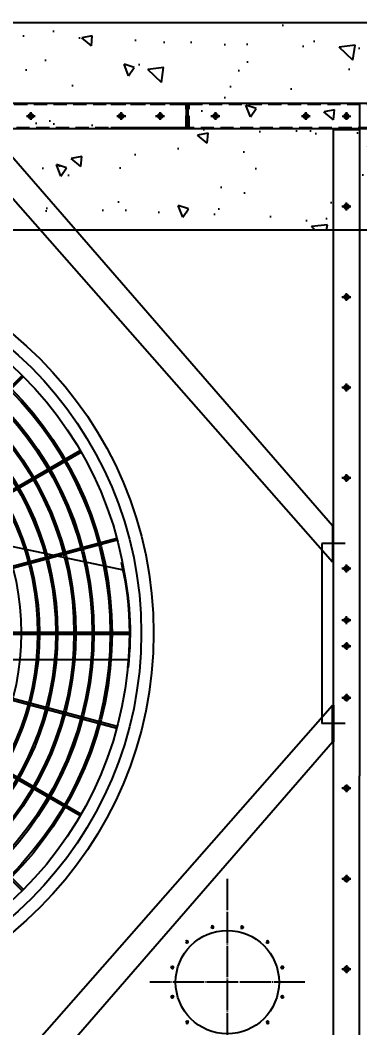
# Model space of a CAD drawing. Header units: millimetres. Extents: x 5461 to 24288, y 4498 to 17811.
# Drawn here: x 9991 to 10648, y 13653 to 15602 of the extents above; entities that cross this region are included whole.
import ezdxf

# ---------------------------------------------------------------- set-up
doc = ezdxf.new("R2010")
doc.units = ezdxf.units.MM
doc.linetypes.add('CENTER', pattern=[65, 60, -2, 1, -2])
doc.linetypes.add('HIDDEN', pattern=[9.525, 6.35, -3.175])
doc.layers.get('Defpoints').update_dxf_attribs({"color": 161})
for name, color, linetype in [('CENTER', 1, 'CENTER'), ('LINE', 7, 'Continuous'), ('숨은선', 5, 'HIDDEN')]:
    doc.layers.add(name, color=color, linetype=linetype)
doc.styles.get("Standard").update_dxf_attribs({"font": 'arial.ttf'})
doc.dimstyles.new('1.40', dxfattribs={"dimscale": 40, "dimtxt": 1, "dimasz": 1, "dimexe": 0.5, "dimexo": 0.5, "dimgap": 0.5, "dimtad": 1, "dimdec": 1, "dimzin": 9, "dimdsep": 46, "dimtxsty": 'Standard', "dimcen": 0, "dimclrd": 2, "dimclre": 2, "dimclrt": 3, "dimadec": 0, "dimazin": 0, "dimtfac": 1, "dimtdec": 1, "dimtmove": 1, "dimatfit": 3, "dimfxl": 1, "dimtolj": 1, "dimtzin": 0, "dimlwd": -1, "dimlwe": -1, "dimarcsym": 0})

# ---------------------------------------------------------------- blocks, each defined once
blk = doc.blocks.new('A$C79BC46FD')
blk.add_circle((8.6, 7.5), 4.5)
blk.add_circle((8.6, 7.5), 4.5)
blk.add_circle((8.6, 7.5), 4.5)
blk.add_circle((8.6, 7.5), 4.5)
at = {"layer": 'CENTER'}
for p, q in [((17, 7.5), (0, 7.5)), ((8.6, 0), (8.6, 15)), ((8.6, 0), (8.6, 15)), ((8.6, 0), (8.6, 15)), ((8.6, 0), (8.6, 15))]:
    blk.add_line(p, q, dxfattribs=at)
blk = doc.blocks.new('*U116')
blk.add_circle((0, 0), 2)
blk.add_circle((0, 0), 2)
blk.add_circle((0, 0), 2)
blk.add_circle((0, 0), 2)
at = {"layer": 'CENTER'}
for p, q in [((3.8, 0), (-3.8, 0)), ((0, 3.3), (0, -3.3)), ((0, 3.3), (0, -3.3)), ((0, 3.3), (0, -3.3)), ((0, 3.3), (0, -3.3))]:
    blk.add_line(p, q, dxfattribs=at)
blk = doc.blocks.new('*U117')
at = {"color": 0, "linetype": 'ByBlock', "lineweight": -2}
for p, rotation in [((336577.1, 109247.9), 269.9999999999999), ((336522.1, 109233.2), 299.9999999999999), ((336632.1, 109233.2), 239.9999999999999), ((336481.8, 109192.9), 329.9999999999999), ((336672.4, 109192.9), 209.9999999999999), ((336687.1, 109137.9), 180), ((336481.8, 109082.9), 29.99999999999998), ((336672.4, 109082.9), 150), ((336522.1, 109042.6), 59.99999999999996), ((336632.1, 109042.6), 119.9999999999999), ((336577.1, 109027.8), 89.99999999999997)]:
    blk.add_blockref('*U116', p, dxfattribs=dict(at, rotation=rotation))
blk.add_blockref('*U116', (336467.1, 109137.9), dxfattribs=at)
blk = doc.blocks.new('*D118')
at = {"color": 2, "transparency": 16777216}
for p, q in [((6999.4, 15461.3), (6999.4, 15897.6)), ((11999.4, 15461.3), (11999.4, 15897.6)), ((7039.4, 15877.6), (11959.4, 15877.6))]:
    blk.add_line(p, q, dxfattribs=at)
for points in [[(7039.4, 15884.3), (7039.4, 15871), (6999.4, 15877.6)], [(11959.4, 15884.3), (11959.4, 15871), (11999.4, 15877.6)]]:
    blk.add_solid(points, dxfattribs=at)
at = {"layer": 'Defpoints', "color": 0, "transparency": 16777216}
for p in [(11999.4, 15877.6), (6999.4, 15441.3), (11999.4, 15441.3)]:
    blk.add_point(p, dxfattribs=at)
at = {"color": 3, "transparency": 16777216, "insert": (9499.4, 15999.7), "char_height": 200, "attachment_point": 5}
blk.add_mtext('\\A1;5000', dxfattribs=at)
blk = doc.blocks.new('_DotSmall')
at = {"color": 0, "linetype": 'ByBlock', "const_width": 0.5}
blk.add_lwpolyline([(-0.0625, 0, 1), (0.0625, 0, 1)], format="xyb", close=True, dxfattribs=at)

msp = doc.modelspace()

# ---------------------------------------------------------------- hatches: boundary and pattern name
h = msp.add_hatch()
h.set_pattern_fill('AR-CONC', color=8, scale=1.28, angle=90)
h.set_pattern_definition([(140, (-13795.98, 17103.78), (20.402, 233.1964), [24.384, -268.224]), (85, (-13795.98, 17103.78), (-244.5528, -45.1116), [19.5072, -214.58]), (190.4514, (-13794.28, 17123.22), (-224.1507, 188.0848), [20.7232, -227.9555]), (136.1842, (-13861, 17103.78), (53.8142, 346.9812), [36.576, -402.336]), (186.6356, (-13856.52, 17132.7), (-316.7054, 303.8773), [31.085, -341.9336]), (81.1842, (-13861, 17103.8), (-316.7054, 303.8773), [29.2608, -321.8685]), (111, (-13844.75, 17136.3), (130.8995, 194.0664), [24.384, -268.224]), (56, (-13844.75, 17136.3), (-235.7606, 79.1066), [19.5072, -214.5792]), (161.4514, (-13833.84, 17152.47), (-104.8611, 273.173), [20.7232, -227.9551]), (127.5, (-13795.98, 17103.78), (-108.23045, 3.9534), [0, -211.97824, 0, -217.8304, 0, -215.392]), (97.5, (-13795.98, 17103.78), (-128.23114, 85.52917), [0, -124.19584, 0, -207.10144, 0, -82.0928]), (57.5, (-13795.98, 17031.28), (7.3328, 173.55596), [0, -81.28, 0, -253.5936, 0, -336.4992]), (47.5, (-13795.98, 16998.77), (-32.5459, 189.60535), [0, -105.664, 0, -168.4122, 0, -238.9632])])
h.paths.add_polyline_path([(11949.39, 15596.34), (7049.39, 15596.34), (7049.39, 15196.34), (11949.39, 15196.34)])

# ---------------------------------------------------------------- linework, layer by layer
at = {"color": 7}
for p, q in [((8351.4, 15441.34), (10647.4, 15441.34)), ((8684.4, 15441.34), (10314.4, 15441.34)), ((10166.4, 15441.34), (11699.4, 15441.34)), ((10314.4, 15441.34), (10314.4, 15391.34)), ((10314.4, 15391.34), (10314.4, 15441.34)), ((10314.4, 15391.34), (10314.4, 15441.34)), ((10314.4, 15391.34), (10314.4, 15441.34)), ((10314.4, 15391.34), (10314.4, 15441.34)), ((10316.4, 15391.34), (10316.4, 15441.34)), ((10316.4, 15391.34), (10316.4, 15441.34)), ((10647.4, 15441.34), (10647.4, 14417.34)), ((10314.4, 15391.34), (8684.4, 15391.34)), ((9862.05, 15387.34), (10595.4, 14553.99)), ((9932.76, 15387.34), (10595.4, 14624.7)), ((11699.4, 15391.34), (10166.4, 15391.34)), ((10597.4, 13443.34), (10597.4, 15389.34)), ((10647.4, 15389.34), (10597.4, 15389.34)), ((10597.4, 13443.34), (10597.4, 15389.34)), ((10647.4, 15389.34), (10597.4, 15389.34)), ((10647.4, 15389.34), (10647.4, 14140.34)), ((10647.4, 15389.34), (10647.4, 14140.34)), ((9862.05, 13443.4), (10595.4, 14276.76)), ((9932.76, 13443.4), (10595.4, 14206.05)), ((10647.4, 13443.34), (10647.4, 14140.34)), ((10647.4, 13443.34), (10647.4, 14140.34))]:
    msp.add_line(p, q, dxfattribs=at)
at = {"color": 3}
for p, q in [((9524.23, 14443.66), (9995.33, 14914.76)), ((9526.72, 14441.17), (9997.82, 14912.28)), ((9530.46, 14436.3), (10107.44, 14769.42)), ((9532.21, 14433.26), (10109.19, 14766.38)), ((9534.56, 14427.59), (10178.1, 14600.02)), ((9535.47, 14424.19), (10179.01, 14596.62)), ((9534.56, 14405.1), (10178.1, 14232.67)), ((9535.47, 14408.5), (10179.01, 14236.06)), ((9536.27, 14418.1), (10202.51, 14418.1)), ((9536.27, 14414.59), (10202.51, 14414.59)), ((9524.23, 14389.03), (9995.33, 13917.93)), ((9526.72, 14391.51), (9997.82, 13920.41)), ((9530.46, 14396.39), (10107.44, 14063.27)), ((9532.21, 14399.43), (10109.19, 14066.31))]:
    msp.add_line(p, q, dxfattribs=at)
for p, q in [((10595.4, 14624.7), (10595.4, 14553.99)), ((10595.4, 14624.7), (10597.4, 14624.7)), ((10595.4, 14624.7), (10595.4, 14553.99)), ((10595.4, 14624.7), (10597.4, 14624.7)), ((10597.4, 14553.99), (10597.4, 14624.7)), ((10574.62, 14589.34), (10574.62, 14241.4)), ((10595.4, 14553.99), (10597.4, 14553.99)), ((10595.4, 14553.99), (10597.4, 14553.99)), ((10595.4, 14206.05), (10595.4, 14276.76)), ((10595.4, 14276.76), (10597.4, 14276.76)), ((10595.4, 14206.05), (10595.4, 14276.76)), ((10595.4, 14276.76), (10597.4, 14276.76)), ((10597.4, 14276.76), (10597.4, 14206.05)), ((10595.4, 14206.05), (10597.4, 14206.05)), ((10595.4, 14206.05), (10597.4, 14206.05))]:
    msp.add_line(p, q)
at = {"color": 8}
msp.add_lwpolyline([(7049.39, 15596.34), (7049.39, 15196.34), (11949.39, 15196.34), (11949.39, 15596.34)], close=True, dxfattribs=at)
for centre, radius in [((10011.9, 15416.34), 4.5), ((10011.9, 15416.34), 3), ((10011.9, 15416.34), 3), ((10011.9, 15416.34), 3), ((10011.9, 15416.34), 3), ((10011.9, 15416.34), 3), ((10011.9, 15416.34), 3), ((10011.9, 15416.34), 3), ((10011.9, 15416.34), 3), ((10186.9, 15416.34), 4.5), ((10186.9, 15416.34), 3), ((10186.9, 15416.34), 3), ((10186.9, 15416.34), 3), ((10186.9, 15416.34), 3), ((10186.9, 15416.34), 3), ((10186.9, 15416.34), 3), ((10186.9, 15416.34), 3), ((10186.9, 15416.34), 3), ((10261.9, 15416.34), 4.5), ((10261.9, 15416.34), 3), ((10261.9, 15416.34), 3), ((10261.9, 15416.34), 3), ((10261.9, 15416.34), 3), ((10261.9, 15416.34), 3), ((10261.9, 15416.34), 3), ((10261.9, 15416.34), 3), ((10261.9, 15416.34), 3), ((10368.9, 15416.34), 4.5), ((10368.9, 15416.34), 4.5), ((10368.9, 15416.34), 3), ((10368.9, 15416.34), 3), ((10368.9, 15416.34), 3), ((10368.9, 15416.34), 3), ((10368.9, 15416.34), 3), ((10368.9, 15416.34), 3), ((10368.9, 15416.34), 3), ((10368.9, 15416.34), 3), ((10368.9, 15416.34), 3), ((10368.9, 15416.34), 3), ((10368.9, 15416.34), 3), ((10368.9, 15416.34), 3), ((10368.9, 15416.34), 3), ((10368.9, 15416.34), 3), ((10368.9, 15416.34), 3), ((10368.9, 15416.34), 3), ((10543.9, 15416.34), 4.5), ((10543.9, 15416.34), 4.5), ((10543.9, 15416.34), 3), ((10543.9, 15416.34), 3), ((10543.9, 15416.34), 3), ((10543.9, 15416.34), 3), ((10543.9, 15416.34), 3), ((10543.9, 15416.34), 3), ((10543.9, 15416.34), 3), ((10543.9, 15416.34), 3), ((10543.9, 15416.34), 3), ((10543.9, 15416.34), 3), ((10543.9, 15416.34), 3), ((10543.9, 15416.34), 3), ((10543.9, 15416.34), 3), ((10543.9, 15416.34), 3), ((10543.9, 15416.34), 3), ((10543.9, 15416.34), 3), ((10622.4, 15416.34), 3), ((10622.4, 15416.34), 3), ((10622.4, 15416.34), 3), ((10622.4, 15416.34), 3), ((10622.4, 15416.34), 3), ((10622.4, 15416.34), 3), ((10622.4, 15416.34), 3), ((10622.4, 15416.34), 3), ((10622.4, 15416.34), 3), ((10622.4, 15416.34), 3), ((10622.4, 15416.34), 3), ((10622.4, 15416.34), 3), ((10622.4, 15416.34), 3), ((10622.4, 15416.34), 3), ((10622.4, 15416.34), 3), ((10622.4, 15416.34), 3), ((10622.4, 14541.34), 4.5), ((10622.4, 14541.34), 4.5), ((10622.4, 14541.34), 4.5), ((10622.4, 14541.34), 4.5), ((10622.4, 14541.34), 4.5), ((10622.4, 14541.34), 4.5), ((10622.4, 14541.34), 4.5), ((10622.4, 14541.34), 4.5), ((10622.4, 14441.34), 4.5), ((10622.4, 14441.34), 4.5), ((10622.4, 14441.34), 4.5), ((10622.4, 14441.34), 4.5), ((10622.4, 14441.34), 4.5), ((10622.4, 14441.34), 4.5), ((10622.4, 14441.34), 4.5), ((10622.4, 14441.34), 4.5), ((10622.4, 14441.34), 4.5), ((10622.4, 14441.34), 4.5), ((10622.4, 14441.34), 4.5), ((10622.4, 14441.34), 4.5), ((10622.4, 14441.34), 4.5), ((10622.4, 14441.34), 4.5), ((10622.4, 14441.34), 4.5), ((10622.4, 14441.34), 4.5), ((10622.4, 14441.34), 4.5), ((10622.4, 14441.34), 4.5), ((10622.4, 14441.34), 4.5), ((10622.4, 14441.34), 4.5), ((10622.4, 14441.34), 4.5), ((10622.4, 14441.34), 4.5), ((10622.4, 14441.34), 4.5), ((10622.4, 14441.34), 4.5), ((10622.4, 14441.34), 4.5), ((10622.4, 14441.34), 4.5), ((10622.4, 14441.34), 4.5), ((10622.4, 14441.34), 4.5), ((10622.4, 14391.34), 4.5), ((10622.4, 14391.34), 4.5), ((10622.4, 14391.34), 4.5), ((10622.4, 14391.34), 4.5), ((10622.4, 14391.34), 4.5), ((10622.4, 14391.34), 4.5), ((10622.4, 14391.34), 4.5), ((10622.4, 14391.34), 4.5), ((10622.4, 14391.34), 4.5), ((10622.4, 14391.34), 4.5), ((10622.4, 14391.34), 4.5), ((10622.4, 14391.34), 4.5), ((10622.4, 14391.34), 4.5), ((10622.4, 14391.34), 4.5), ((10622.4, 14391.34), 4.5), ((10622.4, 14391.34), 4.5), ((10622.4, 14391.34), 4.5), ((10622.4, 14391.34), 4.5), ((10622.4, 14391.34), 4.5), ((10622.4, 14391.34), 4.5), ((10622.4, 14391.34), 4.5), ((10622.4, 14391.34), 4.5), ((10622.4, 14391.34), 4.5), ((10622.4, 14391.34), 4.5), ((10622.4, 14391.34), 4.5), ((10622.4, 14391.34), 4.5), ((10622.4, 14391.34), 4.5), ((10622.4, 14391.34), 4.5), ((10622.4, 14291.34), 4.5), ((10622.4, 14291.34), 4.5), ((10622.4, 14291.34), 4.5), ((10622.4, 14291.34), 4.5), ((10622.4, 14291.34), 4.5), ((10622.4, 14291.34), 4.5), ((10622.4, 14291.34), 4.5), ((10622.4, 14291.34), 4.5), ((10622.4, 14116.34), 4.5), ((10622.4, 14116.34), 4.5), ((10622.4, 14116.34), 4.5), ((10622.4, 14116.34), 4.5), ((10622.4, 14116.34), 4.5), ((10622.4, 14116.34), 4.5), ((10622.4, 14116.34), 4.5), ((10622.4, 14116.34), 4.5), ((10622.4, 13941.34), 4.5), ((10622.4, 13941.34), 4.5), ((10622.4, 13941.34), 4.5), ((10622.4, 13941.34), 4.5), ((10622.4, 13941.34), 4.5), ((10622.4, 13941.34), 4.5), ((10622.4, 13941.34), 4.5), ((10622.4, 13941.34), 4.5), ((10622.4, 13766.34), 4.5), ((10622.4, 13766.34), 4.5), ((10622.4, 13766.34), 4.5), ((10622.4, 13766.34), 4.5), ((10622.4, 13766.34), 4.5), ((10622.4, 13766.34), 4.5), ((10622.4, 13766.34), 4.5), ((10622.4, 13766.34), 4.5)]:
    msp.add_circle(centre, radius)
at = {"color": 3}
for radius in [750, 749.99, 726.19, 703.11]:
    msp.add_circle((9499.4, 14416.34), radius, dxfattribs=at)
at = {"color": 3, "ltscale": 5}
for radius in [669.71, 666.2, 634.56, 631.04, 599.4, 595.89, 564.25, 560.73, 529.09, 525.58, 493.94]:
    msp.add_circle((9499.4, 14416.34), radius, dxfattribs=at)
at = {"color": 7}
msp.add_circle((10392.03, 13741.34), 100, dxfattribs=at)
at = {"layer": 'CENTER'}
for p, q in [((10003.38, 15416.34), (10020.42, 15416.34)), ((10003.38, 15416.34), (10020.42, 15416.34)), ((10003.38, 15416.34), (10020.42, 15416.34)), ((10020.42, 15416.34), (10003.38, 15416.34)), ((10011.9, 15423.84), (10011.9, 15408.84)), ((10011.9, 15423.84), (10011.9, 15408.84)), ((10011.9, 15423.84), (10011.9, 15408.84)), ((10011.9, 15423.84), (10011.9, 15408.84)), ((10011.9, 15423.84), (10011.9, 15408.84)), ((10011.9, 15423.84), (10011.9, 15408.84)), ((10011.9, 15423.84), (10011.9, 15408.84)), ((10011.9, 15423.84), (10011.9, 15408.84)), ((10011.9, 15408.84), (10011.9, 15423.84)), ((10011.9, 15408.84), (10011.9, 15423.84)), ((10011.9, 15408.84), (10011.9, 15423.84)), ((10011.9, 15408.84), (10011.9, 15423.84)), ((10011.9, 15408.84), (10011.9, 15423.84)), ((10011.9, 15408.84), (10011.9, 15423.84)), ((10011.9, 15408.84), (10011.9, 15423.84)), ((10011.9, 15408.84), (10011.9, 15423.84)), ((10178.38, 15416.34), (10195.42, 15416.34)), ((10178.38, 15416.34), (10195.42, 15416.34)), ((10178.38, 15416.34), (10195.42, 15416.34)), ((10195.42, 15416.34), (10178.38, 15416.34)), ((10186.9, 15423.84), (10186.9, 15408.84)), ((10186.9, 15423.84), (10186.9, 15408.84)), ((10186.9, 15423.84), (10186.9, 15408.84)), ((10186.9, 15423.84), (10186.9, 15408.84)), ((10186.9, 15423.84), (10186.9, 15408.84)), ((10186.9, 15423.84), (10186.9, 15408.84)), ((10186.9, 15423.84), (10186.9, 15408.84)), ((10186.9, 15423.84), (10186.9, 15408.84)), ((10186.9, 15408.84), (10186.9, 15423.84)), ((10186.9, 15408.84), (10186.9, 15423.84)), ((10186.9, 15408.84), (10186.9, 15423.84)), ((10186.9, 15408.84), (10186.9, 15423.84)), ((10186.9, 15408.84), (10186.9, 15423.84)), ((10186.9, 15408.84), (10186.9, 15423.84)), ((10186.9, 15408.84), (10186.9, 15423.84)), ((10186.9, 15408.84), (10186.9, 15423.84)), ((10253.38, 15416.34), (10270.42, 15416.34)), ((10253.38, 15416.34), (10270.42, 15416.34)), ((10253.38, 15416.34), (10270.42, 15416.34)), ((10270.42, 15416.34), (10253.38, 15416.34)), ((10261.9, 15423.84), (10261.9, 15408.84)), ((10261.9, 15423.84), (10261.9, 15408.84)), ((10261.9, 15423.84), (10261.9, 15408.84)), ((10261.9, 15423.84), (10261.9, 15408.84)), ((10261.9, 15423.84), (10261.9, 15408.84)), ((10261.9, 15423.84), (10261.9, 15408.84)), ((10261.9, 15423.84), (10261.9, 15408.84)), ((10261.9, 15423.84), (10261.9, 15408.84)), ((10261.9, 15408.84), (10261.9, 15423.84)), ((10261.9, 15408.84), (10261.9, 15423.84)), ((10261.9, 15408.84), (10261.9, 15423.84)), ((10261.9, 15408.84), (10261.9, 15423.84)), ((10261.9, 15408.84), (10261.9, 15423.84)), ((10261.9, 15408.84), (10261.9, 15423.84)), ((10261.9, 15408.84), (10261.9, 15423.84)), ((10261.9, 15408.84), (10261.9, 15423.84)), ((10360.38, 15416.34), (10377.42, 15416.34)), ((10360.38, 15416.34), (10377.42, 15416.34)), ((10360.38, 15416.34), (10377.42, 15416.34)), ((10377.42, 15416.34), (10360.38, 15416.34)), ((10360.38, 15416.34), (10377.42, 15416.34)), ((10360.38, 15416.34), (10377.42, 15416.34)), ((10360.38, 15416.34), (10377.42, 15416.34)), ((10377.42, 15416.34), (10360.38, 15416.34)), ((10368.9, 15423.84), (10368.9, 15408.84)), ((10368.9, 15423.84), (10368.9, 15408.84)), ((10368.9, 15423.84), (10368.9, 15408.84)), ((10368.9, 15423.84), (10368.9, 15408.84)), ((10368.9, 15423.84), (10368.9, 15408.84)), ((10368.9, 15423.84), (10368.9, 15408.84)), ((10368.9, 15423.84), (10368.9, 15408.84)), ((10368.9, 15423.84), (10368.9, 15408.84)), ((10368.9, 15408.84), (10368.9, 15423.84)), ((10368.9, 15408.84), (10368.9, 15423.84)), ((10368.9, 15408.84), (10368.9, 15423.84)), ((10368.9, 15408.84), (10368.9, 15423.84)), ((10368.9, 15408.84), (10368.9, 15423.84)), ((10368.9, 15408.84), (10368.9, 15423.84)), ((10368.9, 15408.84), (10368.9, 15423.84)), ((10368.9, 15408.84), (10368.9, 15423.84)), ((10368.9, 15423.84), (10368.9, 15408.84)), ((10368.9, 15423.84), (10368.9, 15408.84)), ((10368.9, 15423.84), (10368.9, 15408.84)), ((10368.9, 15423.84), (10368.9, 15408.84)), ((10368.9, 15423.84), (10368.9, 15408.84)), ((10368.9, 15423.84), (10368.9, 15408.84)), ((10368.9, 15423.84), (10368.9, 15408.84)), ((10368.9, 15423.84), (10368.9, 15408.84)), ((10368.9, 15408.84), (10368.9, 15423.84)), ((10368.9, 15408.84), (10368.9, 15423.84)), ((10368.9, 15408.84), (10368.9, 15423.84)), ((10368.9, 15408.84), (10368.9, 15423.84)), ((10368.9, 15408.84), (10368.9, 15423.84)), ((10368.9, 15408.84), (10368.9, 15423.84)), ((10368.9, 15408.84), (10368.9, 15423.84)), ((10368.9, 15408.84), (10368.9, 15423.84)), ((10535.38, 15416.34), (10552.42, 15416.34)), ((10535.38, 15416.34), (10552.42, 15416.34)), ((10535.38, 15416.34), (10552.42, 15416.34)), ((10552.42, 15416.34), (10535.38, 15416.34)), ((10535.38, 15416.34), (10552.42, 15416.34)), ((10535.38, 15416.34), (10552.42, 15416.34)), ((10535.38, 15416.34), (10552.42, 15416.34)), ((10552.42, 15416.34), (10535.38, 15416.34)), ((10543.9, 15423.84), (10543.9, 15408.84)), ((10543.9, 15423.84), (10543.9, 15408.84)), ((10543.9, 15423.84), (10543.9, 15408.84)), ((10543.9, 15423.84), (10543.9, 15408.84)), ((10543.9, 15423.84), (10543.9, 15408.84)), ((10543.9, 15423.84), (10543.9, 15408.84)), ((10543.9, 15423.84), (10543.9, 15408.84)), ((10543.9, 15423.84), (10543.9, 15408.84)), ((10543.9, 15408.84), (10543.9, 15423.84)), ((10543.9, 15408.84), (10543.9, 15423.84)), ((10543.9, 15408.84), (10543.9, 15423.84)), ((10543.9, 15408.84), (10543.9, 15423.84)), ((10543.9, 15408.84), (10543.9, 15423.84)), ((10543.9, 15408.84), (10543.9, 15423.84)), ((10543.9, 15408.84), (10543.9, 15423.84)), ((10543.9, 15408.84), (10543.9, 15423.84)), ((10543.9, 15423.84), (10543.9, 15408.84)), ((10543.9, 15423.84), (10543.9, 15408.84)), ((10543.9, 15423.84), (10543.9, 15408.84)), ((10543.9, 15423.84), (10543.9, 15408.84)), ((10543.9, 15423.84), (10543.9, 15408.84)), ((10543.9, 15423.84), (10543.9, 15408.84)), ((10543.9, 15423.84), (10543.9, 15408.84)), ((10543.9, 15423.84), (10543.9, 15408.84)), ((10543.9, 15408.84), (10543.9, 15423.84)), ((10543.9, 15408.84), (10543.9, 15423.84)), ((10543.9, 15408.84), (10543.9, 15423.84)), ((10543.9, 15408.84), (10543.9, 15423.84)), ((10543.9, 15408.84), (10543.9, 15423.84)), ((10543.9, 15408.84), (10543.9, 15423.84)), ((10543.9, 15408.84), (10543.9, 15423.84)), ((10543.9, 15408.84), (10543.9, 15423.84)), ((10613.88, 15416.34), (10630.92, 15416.34)), ((10613.88, 15416.34), (10630.92, 15416.34)), ((10613.88, 15416.34), (10630.92, 15416.34)), ((10613.88, 15416.34), (10630.92, 15416.34)), ((10622.4, 15423.84), (10622.4, 15408.84)), ((10622.4, 15423.84), (10622.4, 15408.84)), ((10622.4, 15423.84), (10622.4, 15408.84)), ((10622.4, 15423.84), (10622.4, 15408.84)), ((10622.4, 15423.84), (10622.4, 15408.84)), ((10622.4, 15423.84), (10622.4, 15408.84)), ((10622.4, 15423.84), (10622.4, 15408.84)), ((10622.4, 15423.84), (10622.4, 15408.84)), ((10622.4, 15423.84), (10622.4, 15408.84)), ((10622.4, 15423.84), (10622.4, 15408.84)), ((10622.4, 15423.84), (10622.4, 15408.84)), ((10622.4, 15423.84), (10622.4, 15408.84)), ((10622.4, 15423.84), (10622.4, 15408.84)), ((10622.4, 15423.84), (10622.4, 15408.84)), ((10622.4, 15423.84), (10622.4, 15408.84)), ((10622.4, 15423.84), (10622.4, 15408.84)), ((10620.3, 14589.34), (10574.62, 14589.34)), ((10620.3, 14589.34), (10574.62, 14589.34)), ((10630.83, 14541.34), (10613.79, 14541.34)), ((10630.83, 14541.34), (10613.79, 14541.34)), ((10622.4, 14533.84), (10622.4, 14548.84)), ((10622.4, 14533.84), (10622.4, 14548.84)), ((10622.4, 14533.84), (10622.4, 14548.84)), ((10622.4, 14533.84), (10622.4, 14548.84)), ((10622.4, 14533.84), (10622.4, 14548.84)), ((10622.4, 14533.84), (10622.4, 14548.84)), ((10622.4, 14533.84), (10622.4, 14548.84)), ((10622.4, 14533.84), (10622.4, 14548.84)), ((10630.83, 14441.34), (10613.79, 14441.34)), ((10630.83, 14441.34), (10613.79, 14441.34)), ((10630.83, 14441.34), (10613.79, 14441.34)), ((10630.83, 14441.34), (10613.79, 14441.34)), ((10613.98, 14441.34), (10631.02, 14441.34)), ((10613.98, 14441.34), (10631.02, 14441.34)), ((10613.98, 14441.34), (10631.02, 14441.34)), ((10622.4, 14433.84), (10622.4, 14448.84)), ((10622.4, 14433.84), (10622.4, 14448.84)), ((10622.4, 14433.84), (10622.4, 14448.84)), ((10622.4, 14433.84), (10622.4, 14448.84)), ((10622.4, 14433.84), (10622.4, 14448.84)), ((10622.4, 14433.84), (10622.4, 14448.84)), ((10622.4, 14433.84), (10622.4, 14448.84)), ((10622.4, 14433.84), (10622.4, 14448.84)), ((10622.4, 14433.84), (10622.4, 14448.84)), ((10622.4, 14433.84), (10622.4, 14448.84)), ((10622.4, 14433.84), (10622.4, 14448.84)), ((10622.4, 14433.84), (10622.4, 14448.84)), ((10622.4, 14433.84), (10622.4, 14448.84)), ((10622.4, 14433.84), (10622.4, 14448.84)), ((10622.4, 14433.84), (10622.4, 14448.84)), ((10622.4, 14433.84), (10622.4, 14448.84)), ((10622.4, 14433.84), (10622.4, 14448.84)), ((10622.4, 14433.84), (10622.4, 14448.84)), ((10622.4, 14433.84), (10622.4, 14448.84)), ((10622.4, 14433.84), (10622.4, 14448.84)), ((10622.4, 14433.84), (10622.4, 14448.84)), ((10622.4, 14433.84), (10622.4, 14448.84)), ((10622.4, 14433.84), (10622.4, 14448.84)), ((10622.4, 14433.84), (10622.4, 14448.84)), ((10622.4, 14433.84), (10622.4, 14448.84)), ((10622.4, 14433.84), (10622.4, 14448.84)), ((10622.4, 14433.84), (10622.4, 14448.84)), ((10622.4, 14433.84), (10622.4, 14448.84)), ((10630.83, 14391.34), (10613.79, 14391.34)), ((10630.83, 14391.34), (10613.79, 14391.34)), ((10630.83, 14391.34), (10613.79, 14391.34)), ((10630.83, 14391.34), (10613.79, 14391.34)), ((10613.98, 14391.34), (10631.02, 14391.34)), ((10613.98, 14391.34), (10631.02, 14391.34)), ((10613.98, 14391.34), (10631.02, 14391.34)), ((10622.4, 14398.84), (10622.4, 14383.84)), ((10622.4, 14398.84), (10622.4, 14383.84)), ((10622.4, 14398.84), (10622.4, 14383.84)), ((10622.4, 14398.84), (10622.4, 14383.84)), ((10622.4, 14398.84), (10622.4, 14383.84)), ((10622.4, 14398.84), (10622.4, 14383.84)), ((10622.4, 14398.84), (10622.4, 14383.84)), ((10622.4, 14398.84), (10622.4, 14383.84)), ((10622.4, 14398.84), (10622.4, 14383.84)), ((10622.4, 14398.84), (10622.4, 14383.84)), ((10622.4, 14398.84), (10622.4, 14383.84)), ((10622.4, 14398.84), (10622.4, 14383.84)), ((10622.4, 14398.84), (10622.4, 14383.84)), ((10622.4, 14398.84), (10622.4, 14383.84)), ((10622.4, 14398.84), (10622.4, 14383.84)), ((10622.4, 14398.84), (10622.4, 14383.84)), ((10622.4, 14398.84), (10622.4, 14383.84)), ((10622.4, 14398.84), (10622.4, 14383.84)), ((10622.4, 14398.84), (10622.4, 14383.84)), ((10622.4, 14398.84), (10622.4, 14383.84)), ((10622.4, 14398.84), (10622.4, 14383.84)), ((10622.4, 14398.84), (10622.4, 14383.84)), ((10622.4, 14398.84), (10622.4, 14383.84)), ((10622.4, 14398.84), (10622.4, 14383.84)), ((10622.4, 14398.84), (10622.4, 14383.84)), ((10622.4, 14398.84), (10622.4, 14383.84)), ((10622.4, 14398.84), (10622.4, 14383.84)), ((10622.4, 14398.84), (10622.4, 14383.84)), ((10630.83, 14291.34), (10613.79, 14291.34)), ((10630.83, 14291.34), (10613.79, 14291.34)), ((10622.4, 14298.84), (10622.4, 14283.84)), ((10622.4, 14298.84), (10622.4, 14283.84)), ((10622.4, 14298.84), (10622.4, 14283.84)), ((10622.4, 14298.84), (10622.4, 14283.84)), ((10622.4, 14298.84), (10622.4, 14283.84)), ((10622.4, 14298.84), (10622.4, 14283.84)), ((10622.4, 14298.84), (10622.4, 14283.84)), ((10622.4, 14298.84), (10622.4, 14283.84)), ((10620.3, 14241.4), (10574.62, 14241.4)), ((10620.3, 14241.4), (10574.62, 14241.4)), ((10630.83, 14116.34), (10613.79, 14116.34)), ((10630.83, 14116.34), (10613.79, 14116.34)), ((10622.4, 14123.84), (10622.4, 14108.84)), ((10622.4, 14123.84), (10622.4, 14108.84)), ((10622.4, 14123.84), (10622.4, 14108.84)), ((10622.4, 14123.84), (10622.4, 14108.84)), ((10622.4, 14123.84), (10622.4, 14108.84)), ((10622.4, 14123.84), (10622.4, 14108.84)), ((10622.4, 14123.84), (10622.4, 14108.84)), ((10622.4, 14123.84), (10622.4, 14108.84)), ((10392.03, 13941.34), (10392.03, 13541.34)), ((10630.83, 13941.34), (10613.79, 13941.34)), ((10630.83, 13941.34), (10613.79, 13941.34)), ((10622.4, 13948.84), (10622.4, 13933.84)), ((10622.4, 13948.84), (10622.4, 13933.84)), ((10622.4, 13948.84), (10622.4, 13933.84)), ((10622.4, 13948.84), (10622.4, 13933.84)), ((10622.4, 13948.84), (10622.4, 13933.84)), ((10622.4, 13948.84), (10622.4, 13933.84)), ((10622.4, 13948.84), (10622.4, 13933.84)), ((10622.4, 13948.84), (10622.4, 13933.84)), ((10630.83, 13766.34), (10613.79, 13766.34)), ((10630.83, 13766.34), (10613.79, 13766.34)), ((10622.4, 13773.84), (10622.4, 13758.84)), ((10622.4, 13773.84), (10622.4, 13758.84)), ((10622.4, 13773.84), (10622.4, 13758.84)), ((10622.4, 13773.84), (10622.4, 13758.84)), ((10622.4, 13773.84), (10622.4, 13758.84)), ((10622.4, 13773.84), (10622.4, 13758.84)), ((10622.4, 13773.84), (10622.4, 13758.84)), ((10622.4, 13773.84), (10622.4, 13758.84)), ((10542.03, 13741.34), (10242.03, 13741.34))]:
    msp.add_line(p, q, dxfattribs=at)
at = {"layer": 'LINE', "color": 3}
for p, q in [((9952.56, 14589.06), (10190.44, 14538.5)), ((10188.42, 14552.72), (10187.21, 14552.72)), ((10200.74, 14482.67), (10199.57, 14482.67)), ((10201.05, 14364.68), (9667.56, 14364.68)), ((10200.74, 14350.02), (10199.57, 14350.02))]:
    msp.add_line(p, q, dxfattribs=at)
for radius, start, end in [(584.76, 353.48757, 13.487), (585.93, 353.50065, 13.45952)]:
    msp.add_arc((9618.58, 14416.34), radius, start, end, dxfattribs=at)
at = {"layer": '숨은선', "ltscale": 4}
for p, q in [((8684.4, 15439.34), (10314.4, 15439.34)), ((10166.4, 15439.34), (11699.4, 15439.34)), ((10312.4, 15441.34), (10312.4, 15391.34)), ((10312.4, 15391.34), (10312.4, 15441.34)), ((10312.4, 15391.34), (10312.4, 15441.34)), ((10318.4, 15391.34), (10318.4, 15441.34)), ((10318.4, 15391.34), (10318.4, 15441.34)), ((10314.4, 15393.34), (8684.4, 15393.34)), ((11699.4, 15393.34), (10166.4, 15393.34))]:
    msp.add_line(p, q, dxfattribs=at)

# ---------------------------------------------------------------- block references
at = {"color": 7, "xscale": -1}
for p in [(10631.02, 15408.84), (10631.02, 15233.84), (10631.02, 15058.84), (10631.02, 14883.84), (10631.02, 14708.84), (10631.02, 14533.84)]:
    msp.add_blockref('A$C79BC46FD', p, dxfattribs=at)
at = {"color": 7}
for p in [(10613.79, 15233.84), (10613.79, 15058.84), (10613.79, 14883.84), (10613.79, 14708.84), (10613.79, 14533.84)]:
    msp.add_blockref('A$C79BC46FD', p, dxfattribs=at)
at = {"color": 7, "extrusion": (0, 0, -1), "zscale": -1, "rotation": 180}
for p in [(-10613.79, 14298.84), (-10613.79, 14123.84), (-10613.79, 13948.84), (-10613.79, 13773.84)]:
    msp.add_blockref('A$C79BC46FD', p, dxfattribs=at)
at = {"color": 7, "rotation": 180}
for p in [(10631.02, 14298.84), (10631.02, 14123.84), (10631.02, 13948.84), (10631.02, 13773.84)]:
    msp.add_blockref('A$C79BC46FD', p, dxfattribs=at)
at = {"color": 7, "xscale": -1, "rotation": 345}
msp.add_blockref('*U117', (307253.58, -178790.31), dxfattribs=at)

# ---------------------------------------------------------------- dimensions: what is measured, and where the dimension line sits
at = {"color": 7}
dim = msp.add_linear_dim(base=(11999.4, 15877.62), p1=(6999.4, 15441.34), p2=(11999.4, 15441.34), dimstyle='1.40', override={"dimtxt": 5, "dimblk1": 'DotSmall', "dimfxl": 1.25}, dxfattribs=at)
dim.commit()
dim.dimension.update_dxf_attribs({"geometry": '*D118', "text_midpoint": (9499.4, 15999.74)})

doc.saveas('drawing.dxf')
